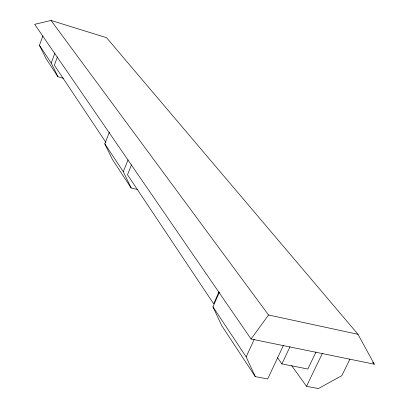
<?xml version="1.0" encoding="UTF-8"?>
<svg xmlns="http://www.w3.org/2000/svg" width="409" height="409" viewBox="0 0 409 409"><rect width="100%" height="100%" fill="white"/><g stroke="black" fill="none" stroke-linecap="round" stroke-linejoin="round"><path stroke-width="0.61" d="M63.415 78.283L57.925 76.693L45.946 58.487L39.443 45.302L42.914 35.854M57.925 76.693L51.217 63.047L54.954 53.001M57.444 56.871L54.351 65.164L105.885 142.368M137.772 189.618L131.115 187.925L112.352 159.408L104.791 143.804L109.397 132.143M131.115 187.925L123.293 171.693L128.068 159.842M131.458 164.934L127.496 174.74L213.651 303.805L219.004 291.735M283.493 345.247L267.67 378.964L255.272 376.617L221.78 325.717L212.941 306.822L219.362 292.369M255.272 376.617L246.157 356.888L254.311 339.173M316.014 351.975L307.844 369.01L281.913 363.913L290.042 346.663M349.946 359.102L341.812 375.682L318.391 388.55L306.51 386.306L322.399 353.315M251.065 339.015L268.544 314.991L357.977 334.286L374.312 364.194L251.065 339.015L34.688 24.341L51.043 20.45L106.55 37.679L357.977 334.286M372.676 362.231L374.312 364.194M51.043 20.45L268.544 314.991M291.683 365.672L306.51 386.306M277.501 357.676L281.913 363.913M39.443 45.302L51.217 63.047M104.791 143.804L123.293 171.693M212.941 306.822L246.157 356.888"/></g></svg>
